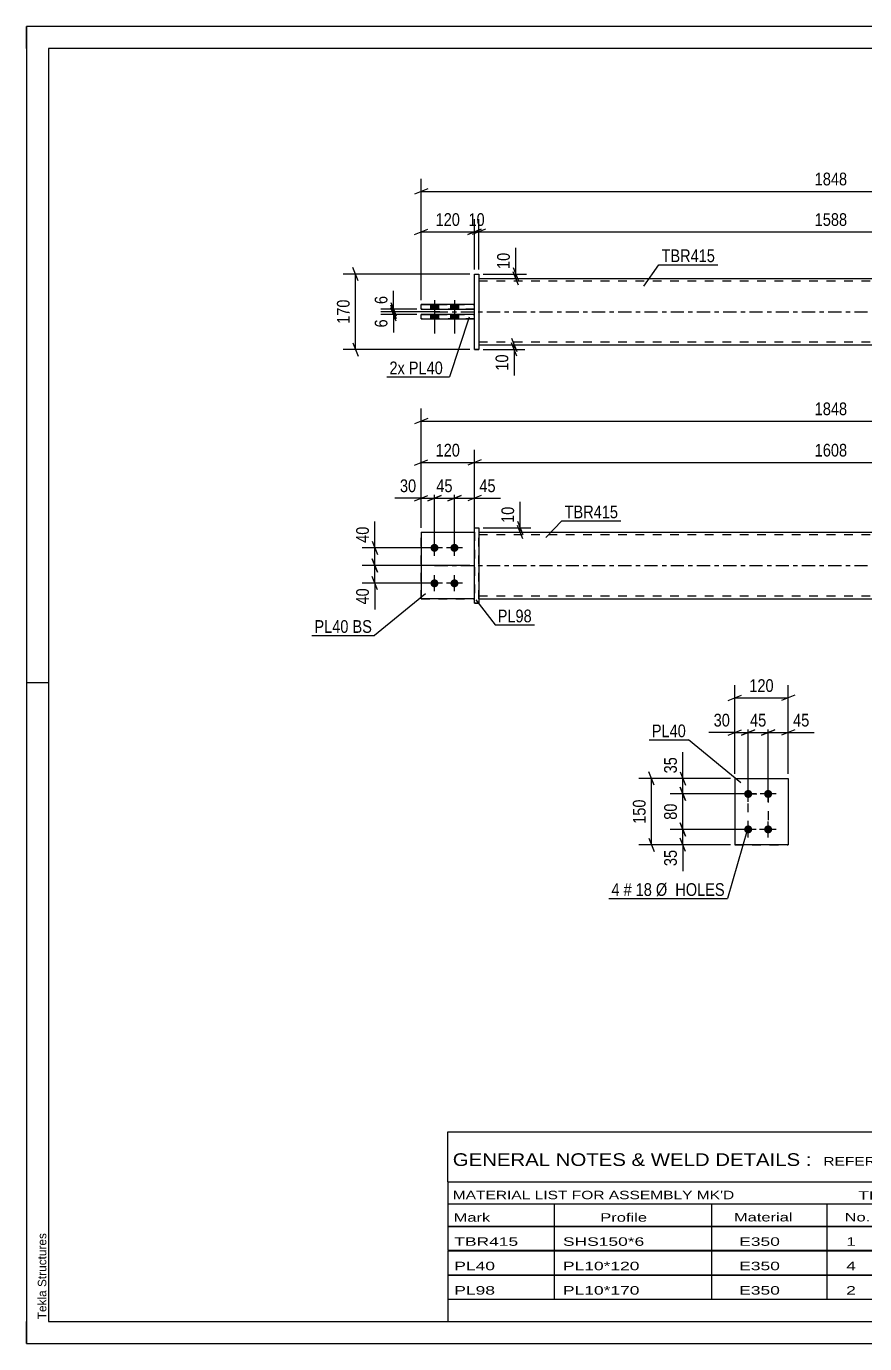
# Model space of a CAD drawing. Header units: millimetres. Extents: x 0 to 420, y 0 to 297.
# Drawn here: x 0 to 189, y 0 to 297 of the extents above; entities that cross this region are included whole.
import ezdxf

# ---------------------------------------------------------------- set-up
doc = ezdxf.new("R2010")
doc.units = ezdxf.units.MM
doc.linetypes.add('DXK_LINE_DOT2', pattern=[3.9198, 1.9599, -1.9599])
doc.linetypes.add('DXK_LINE_DOT3', pattern=[5.9187, 2.979, -0.9799, 0.9799, -0.9799])
doc.styles.add('Arial', font='ARIAL.TTF', dxfattribs={"height": 0.2})
doc.styles.add('Arial Narrow', font='ARIALN.TTF', dxfattribs={"height": 0.2})

# ---------------------------------------------------------------- blocks, each defined once
blk = doc.blocks.new('Unknown-580607494-1163')
at = {"color": 5, "linetype": 'Continuous'}
for p, q in [((420, 297), (0, 297)), ((0, 297), (0, 0)), ((0, 292), (0, 297)), ((415, 292), (5, 292)), ((5, 292), (5, 5)), ((5, 149), (0, 149)), ((0, 0), (0, 5)), ((5, 5), (415, 5)), ((0, 0), (420, 0))]:
    blk.add_line(p, q, dxfattribs=at)
at = {"color": 174, "linetype": 'Continuous', "style": 'Arial'}
blk.add_text('Tekla Structures', height=1.9102, rotation=90, dxfattribs=at).set_placement((4.5, 5.5))
blk = doc.blocks.new('Part-580607494-1760 - 1738')
at = {"color": 2, "linetype": 'Continuous'}
for p, q in [((102.02, 182.93), (260.81, 182.93)), ((102.02, 167.93), (260.81, 167.93))]:
    blk.add_line(p, q, dxfattribs=at)
at = {"color": 7, "linetype": 'DXK_LINE_DOT2'}
for p, q in [((102.02, 167.93), (102.02, 182.93)), ((260.81, 182.33), (102.02, 182.33)), ((260.81, 182.93), (260.81, 167.93)), ((260.81, 168.53), (102.02, 168.53))]:
    blk.add_line(p, q, dxfattribs=at)
at = {"color": 7, "linetype": 'DXK_LINE_DOT3'}
blk.add_line((92.02, 175.43), (270.81, 175.43), dxfattribs=at)
blk = doc.blocks.new('Bolt-580607494-1762 - 1738')
at = {"linetype": 'Continuous'}
for points in [[(92.02, 178.53), (91.83, 178.55), (91.66, 178.6), (91.49, 178.7), (91.35, 178.82), (91.24, 178.98), (91.17, 179.15), (91.13, 179.33), (91.13, 179.52), (91.17, 179.7), (91.24, 179.88), (91.35, 180.03), (91.49, 180.15), (91.66, 180.25), (91.83, 180.31), (92.02, 180.33), (92.21, 180.31), (92.39, 180.25), (92.55, 180.15), (92.69, 180.03), (92.8, 179.88), (92.88, 179.7), (92.92, 179.52), (92.92, 179.33), (92.88, 179.15), (92.8, 178.98), (92.69, 178.82), (92.55, 178.7), (92.39, 178.6), (92.21, 178.55)], [(96.52, 178.53), (96.33, 178.55), (96.16, 178.6), (95.99, 178.7), (95.85, 178.82), (95.74, 178.98), (95.67, 179.15), (95.63, 179.33), (95.63, 179.52), (95.67, 179.7), (95.74, 179.88), (95.85, 180.03), (95.99, 180.15), (96.16, 180.25), (96.33, 180.31), (96.52, 180.33), (96.71, 180.31), (96.89, 180.25), (97.05, 180.15), (97.19, 180.03), (97.3, 179.88), (97.38, 179.7), (97.42, 179.52), (97.42, 179.33), (97.38, 179.15), (97.3, 178.98), (97.19, 178.82), (97.05, 178.7), (96.89, 178.6), (96.71, 178.55)], [(92.02, 170.53), (91.83, 170.55), (91.66, 170.6), (91.49, 170.7), (91.35, 170.82), (91.24, 170.98), (91.17, 171.15), (91.13, 171.33), (91.13, 171.52), (91.17, 171.7), (91.24, 171.88), (91.35, 172.03), (91.49, 172.15), (91.66, 172.25), (91.83, 172.31), (92.02, 172.33), (92.21, 172.31), (92.39, 172.25), (92.55, 172.15), (92.69, 172.03), (92.8, 171.88), (92.88, 171.7), (92.92, 171.52), (92.92, 171.33), (92.88, 171.15), (92.8, 170.98), (92.69, 170.82), (92.55, 170.7), (92.39, 170.6), (92.21, 170.55)], [(96.52, 170.53), (96.33, 170.55), (96.16, 170.6), (95.99, 170.7), (95.85, 170.82), (95.74, 170.98), (95.67, 171.15), (95.63, 171.33), (95.63, 171.52), (95.67, 171.7), (95.74, 171.88), (95.85, 172.03), (95.99, 172.15), (96.16, 172.25), (96.33, 172.31), (96.52, 172.33), (96.71, 172.31), (96.89, 172.25), (97.05, 172.15), (97.19, 172.03), (97.3, 171.88), (97.38, 171.7), (97.42, 171.52), (97.42, 171.33), (97.38, 171.15), (97.3, 170.98), (97.19, 170.82), (97.05, 170.7), (96.89, 170.6), (96.71, 170.55)]]:
    blk.add_hatch(color=1, dxfattribs=at).paths.add_polyline_path(points)
at = {"color": 1, "linetype": 'Continuous'}
for p, q in [((92.02, 177.63), (92.02, 181.23)), ((96.52, 177.63), (96.52, 181.23)), ((93.82, 179.43), (90.22, 179.43)), ((98.32, 179.43), (94.72, 179.43)), ((92.02, 169.63), (92.02, 173.23)), ((96.52, 169.63), (96.52, 173.23)), ((93.82, 171.43), (90.22, 171.43)), ((98.32, 171.43), (94.72, 171.43))]:
    blk.add_line(p, q, dxfattribs=at)
blk = doc.blocks.new('Part-580607494-1768 - 1738')
at = {"color": 2, "linetype": 'Continuous'}
for p, q in [((89.02, 182.93), (101.02, 182.93)), ((89.02, 182.93), (89.02, 167.93)), ((101.02, 167.93), (89.02, 167.93)), ((89.02, 167.93), (89.02, 167.93))]:
    blk.add_line(p, q, dxfattribs=at)
at = {"color": 7, "linetype": 'DXK_LINE_DOT2'}
for p, q in [((89.02, 182.93), (101.02, 182.93)), ((101.02, 182.93), (101.02, 182.93)), ((101.02, 182.93), (101.02, 167.93)), ((89.02, 167.93), (101.02, 167.93)), ((89.02, 167.93), (89.02, 167.93))]:
    blk.add_line(p, q, dxfattribs=at)
blk = doc.blocks.new('Part-580607494-1773 - 1738')
at = {"color": 7, "linetype": 'DXK_LINE_DOT2'}
for p, q in [((89.02, 182.93), (101.02, 182.93)), ((89.02, 182.93), (101.02, 182.93)), ((89.02, 167.93), (89.02, 182.93)), ((101.02, 182.93), (101.02, 182.93)), ((101.02, 182.93), (101.02, 167.93)), ((89.02, 167.93), (101.02, 167.93)), ((101.02, 167.93), (89.02, 167.93)), ((89.02, 167.93), (89.02, 167.93))]:
    blk.add_line(p, q, dxfattribs=at)
blk = doc.blocks.new('Part-580607494-1778 - 1738')
at = {"color": 2, "linetype": 'Continuous'}
for p, q in [((101.02, 183.93), (102.02, 183.93)), ((101.02, 166.93), (101.02, 183.93)), ((102.02, 183.93), (102.02, 183.93)), ((102.02, 183.93), (102.02, 166.93)), ((101.02, 166.93), (102.02, 166.93))]:
    blk.add_line(p, q, dxfattribs=at)
at = {"color": 7, "linetype": 'DXK_LINE_DOT2'}
for p, q in [((101.02, 183.93), (102.02, 183.93)), ((102.02, 166.93), (101.02, 166.93)), ((101.02, 166.93), (101.02, 166.93)), ((102.02, 166.93), (102.02, 166.93))]:
    blk.add_line(p, q, dxfattribs=at)
blk = doc.blocks.new('Bolt-580607494-1403 - 1390')
at = {"linetype": 'Continuous'}
for points in [[(91.12, 233.26), (92.92, 233.26), (92.92, 234.26), (91.12, 234.26)], [(91.12, 233.26), (92.92, 233.26), (92.92, 234.26), (91.12, 234.26)], [(91.12, 231.06), (92.92, 231.06), (92.92, 232.06), (91.12, 232.06)], [(91.12, 231.06), (92.92, 231.06), (92.92, 232.06), (91.12, 232.06)], [(95.62, 233.26), (97.42, 233.26), (97.42, 234.26), (95.62, 234.26)], [(95.62, 233.26), (97.42, 233.26), (97.42, 234.26), (95.62, 234.26)], [(95.62, 231.06), (97.42, 231.06), (97.42, 232.06), (95.62, 232.06)], [(95.62, 231.06), (97.42, 231.06), (97.42, 232.06), (95.62, 232.06)]]:
    blk.add_hatch(color=1, dxfattribs=at).paths.add_polyline_path(points)
at = {"color": 1, "linetype": 'Continuous'}
for p, q in [((92.02, 235.26), (92.02, 227.76)), ((92.02, 235.26), (92.02, 227.76)), ((96.52, 235.26), (96.52, 227.76)), ((96.52, 235.26), (96.52, 227.76)), ((91.12, 234.26), (91.12, 233.26)), ((91.12, 234.26), (91.12, 233.26)), ((91.12, 232.06), (91.12, 231.06)), ((91.12, 232.06), (91.12, 231.06)), ((92.92, 234.26), (92.92, 233.26)), ((92.92, 234.26), (92.92, 233.26)), ((92.92, 232.06), (92.92, 231.06)), ((92.92, 232.06), (92.92, 231.06)), ((95.62, 234.26), (95.62, 233.26)), ((95.62, 234.26), (95.62, 233.26)), ((95.62, 232.06), (95.62, 231.06)), ((95.62, 232.06), (95.62, 231.06)), ((97.42, 234.26), (97.42, 233.26)), ((97.42, 234.26), (97.42, 233.26)), ((97.42, 232.06), (97.42, 231.06)), ((97.42, 232.06), (97.42, 231.06))]:
    blk.add_line(p, q, dxfattribs=at)
blk = doc.blocks.new('Part-580607494-1446 - 1390')
at = {"color": 2, "linetype": 'Continuous'}
for p, q in [((101.02, 232.06), (89.02, 232.06)), ((89.02, 231.06), (89.02, 232.06)), ((89.02, 231.06), (101.02, 231.06)), ((89.02, 231.06), (89.02, 231.06))]:
    blk.add_line(p, q, dxfattribs=at)
at = {"color": 7, "linetype": 'DXK_LINE_DOT2'}
for p, q in [((89.02, 232.06), (101.02, 232.06)), ((101.02, 231.06), (101.02, 232.06)), ((101.02, 231.06), (89.02, 231.06))]:
    blk.add_line(p, q, dxfattribs=at)
blk = doc.blocks.new('Part-580607494-1430 - 1390')
at = {"color": 2, "linetype": 'Continuous'}
for p, q in [((102.02, 240.16), (260.81, 240.16)), ((102.02, 225.16), (260.81, 225.16))]:
    blk.add_line(p, q, dxfattribs=at)
at = {"color": 7, "linetype": 'DXK_LINE_DOT2'}
for p, q in [((102.02, 240.16), (102.02, 225.16)), ((260.81, 239.56), (102.02, 239.56)), ((260.81, 240.16), (260.81, 225.16)), ((260.81, 225.76), (102.02, 225.76))]:
    blk.add_line(p, q, dxfattribs=at)
at = {"color": 7, "linetype": 'DXK_LINE_DOT3'}
blk.add_line((92.02, 232.66), (270.81, 232.66), dxfattribs=at)
blk = doc.blocks.new('Part-580607494-1451 - 1390')
at = {"color": 2, "linetype": 'Continuous'}
for p, q in [((101.02, 234.26), (89.02, 234.26)), ((89.02, 233.26), (89.02, 234.26)), ((89.02, 233.26), (101.02, 233.26)), ((89.02, 233.26), (89.02, 233.26))]:
    blk.add_line(p, q, dxfattribs=at)
at = {"color": 7, "linetype": 'DXK_LINE_DOT2'}
for p, q in [((89.02, 234.26), (101.02, 234.26)), ((101.02, 233.26), (89.02, 233.26)), ((101.02, 233.26), (101.02, 234.26))]:
    blk.add_line(p, q, dxfattribs=at)
blk = doc.blocks.new('Part-580607494-1452 - 1390')
at = {"color": 2, "linetype": 'Continuous'}
for p, q in [((101.02, 241.16), (102.02, 241.16)), ((101.02, 224.16), (101.02, 241.16)), ((102.02, 241.16), (102.02, 241.16)), ((102.02, 241.16), (102.02, 224.16)), ((102.02, 224.16), (101.02, 224.16)), ((101.02, 224.16), (101.02, 224.16))]:
    blk.add_line(p, q, dxfattribs=at)
at = {"color": 7, "linetype": 'DXK_LINE_DOT2'}
for p, q in [((101.02, 241.16), (102.02, 241.16)), ((101.02, 224.16), (102.02, 224.16)), ((101.02, 224.16), (101.02, 224.16))]:
    blk.add_line(p, q, dxfattribs=at)
blk = doc.blocks.new('Part-580607494-2117 - 2110')
at = {"color": 2, "linetype": 'Continuous'}
for p, q in [((159.76, 127.44), (171.76, 127.44)), ((159.76, 127.44), (159.76, 112.44)), ((171.76, 127.44), (171.76, 127.44)), ((171.76, 127.44), (171.76, 112.44)), ((171.76, 112.44), (159.76, 112.44)), ((159.76, 112.44), (159.76, 112.44))]:
    blk.add_line(p, q, dxfattribs=at)
at = {"color": 7, "linetype": 'DXK_LINE_DOT2'}
for p, q in [((159.76, 127.44), (171.76, 127.44)), ((171.76, 127.44), (171.76, 127.44)), ((159.76, 112.44), (171.76, 112.44))]:
    blk.add_line(p, q, dxfattribs=at)
blk = doc.blocks.new('Bolt-580607494-2150 - 2110')
at = {"linetype": 'Continuous'}
for points in [[(162.76, 124.84), (162.95, 124.82), (163.13, 124.76), (163.29, 124.67), (163.43, 124.54), (163.54, 124.39), (163.62, 124.22), (163.66, 124.04), (163.66, 123.85), (163.62, 123.66), (163.54, 123.49), (163.43, 123.34), (163.29, 123.21), (163.13, 123.12), (162.95, 123.06), (162.76, 123.04), (162.57, 123.06), (162.39, 123.12), (162.23, 123.21), (162.09, 123.34), (161.98, 123.49), (161.9, 123.66), (161.86, 123.85), (161.86, 124.04), (161.9, 124.22), (161.98, 124.39), (162.09, 124.54), (162.23, 124.67), (162.39, 124.76), (162.57, 124.82)], [(167.26, 124.84), (167.45, 124.82), (167.63, 124.76), (167.79, 124.67), (167.93, 124.54), (168.04, 124.39), (168.12, 124.22), (168.16, 124.04), (168.16, 123.85), (168.12, 123.66), (168.04, 123.49), (167.93, 123.34), (167.79, 123.21), (167.63, 123.12), (167.45, 123.06), (167.26, 123.04), (167.07, 123.06), (166.89, 123.12), (166.73, 123.21), (166.59, 123.34), (166.48, 123.49), (166.4, 123.66), (166.36, 123.85), (166.36, 124.04), (166.4, 124.22), (166.48, 124.39), (166.59, 124.54), (166.73, 124.67), (166.89, 124.76), (167.07, 124.82)], [(162.76, 116.84), (162.95, 116.82), (163.13, 116.76), (163.29, 116.67), (163.43, 116.54), (163.54, 116.39), (163.62, 116.22), (163.66, 116.04), (163.66, 115.85), (163.62, 115.66), (163.54, 115.49), (163.43, 115.34), (163.29, 115.21), (163.13, 115.12), (162.95, 115.06), (162.76, 115.04), (162.57, 115.06), (162.39, 115.12), (162.23, 115.21), (162.09, 115.34), (161.98, 115.49), (161.9, 115.66), (161.86, 115.85), (161.86, 116.04), (161.9, 116.22), (161.98, 116.39), (162.09, 116.54), (162.23, 116.67), (162.39, 116.76), (162.57, 116.82)], [(167.26, 116.84), (167.45, 116.82), (167.63, 116.76), (167.79, 116.67), (167.93, 116.54), (168.04, 116.39), (168.12, 116.22), (168.16, 116.04), (168.16, 115.85), (168.12, 115.66), (168.04, 115.49), (167.93, 115.34), (167.79, 115.21), (167.63, 115.12), (167.45, 115.06), (167.26, 115.04), (167.07, 115.06), (166.89, 115.12), (166.73, 115.21), (166.59, 115.34), (166.48, 115.49), (166.4, 115.66), (166.36, 115.85), (166.36, 116.04), (166.4, 116.22), (166.48, 116.39), (166.59, 116.54), (166.73, 116.67), (166.89, 116.76), (167.07, 116.82)]]:
    blk.add_hatch(color=1, dxfattribs=at).paths.add_polyline_path(points)
at = {"color": 1, "linetype": 'Continuous'}
for p, q in [((162.76, 122.14), (162.76, 125.74)), ((167.26, 122.14), (167.26, 125.74)), ((164.56, 123.94), (160.96, 123.94)), ((169.06, 123.94), (165.46, 123.94)), ((164.56, 115.94), (160.96, 115.94)), ((162.76, 114.14), (162.76, 117.74)), ((169.06, 115.94), (165.46, 115.94)), ((167.26, 114.14), (167.26, 117.74))]:
    blk.add_line(p, q, dxfattribs=at)
blk = doc.blocks.new('Rectangle-580607494-2260 - 2110')
at = {"color": 1, "linetype": 'DXK_LINE_DOT2'}
blk.add_lwpolyline([(162.76, 123.94), (167.26, 123.94), (167.26, 115.94), (162.76, 115.94), (162.76, 123.94)], close=True, dxfattribs=at)
blk = doc.blocks.new('StraightDimension-580607494-1864 - 1738')
at = {"color": 7, "linetype": 'Continuous'}
for p, q in [((91.02, 179.43), (75.73, 179.43)), ((77.98, 180.93), (79.18, 177.93)), ((78.58, 175.43), (78.58, 179.43)), ((100.02, 175.43), (75.73, 175.43)), ((79.18, 173.93), (77.98, 176.93))]:
    blk.add_line(p, q, dxfattribs=at)
at = {"color": 0}
blk.add_wipeout([(77.83, 184.81), (73.63, 184.81), (73.63, 179.95), (77.83, 179.95)], dxfattribs=at)
at = {"color": 7, "linetype": 'Continuous'}
blk.add_line((78.58, 179.43), (78.58, 185.33), dxfattribs=at)
blk.add_line((78.58, 179.43), (78.58, 185.33), dxfattribs=at)
at = {"color": 3, "style": 'Arial Narrow'}
blk.add_text('40', height=2.863, rotation=90.0002, dxfattribs=at).set_placement((77.23, 180.55))
blk = doc.blocks.new('StraightDimension-580607494-1838 - 1738')
at = {"color": 7, "linetype": 'Continuous'}
for p, q in [((96.52, 180.43), (96.52, 193.48)), ((101.02, 183.93), (101.02, 193.48)), ((95.02, 190.03), (98.02, 191.23)), ((96.52, 190.63), (101.02, 190.63)), ((102.52, 191.23), (99.52, 190.03))]:
    blk.add_line(p, q, dxfattribs=at)
at = {"color": 0}
blk.add_wipeout([(106.4, 191.38), (106.4, 195.58), (101.55, 195.58), (101.55, 191.38)], dxfattribs=at)
at = {"color": 7, "linetype": 'Continuous'}
blk.add_line((101.02, 190.63), (106.93, 190.63), dxfattribs=at)
blk.add_line((101.02, 190.63), (106.93, 190.63), dxfattribs=at)
at = {"color": 3, "style": 'Arial Narrow'}
blk.add_text('45', height=2.863, dxfattribs=at).set_placement((102.15, 191.98))
blk = doc.blocks.new('StraightDimension-580607494-1799 - 1738')
at = {"color": 7, "linetype": 'Continuous'}
for p, q in [((110.72, 185.43), (111.92, 182.43)), ((111.92, 181.43), (110.72, 184.43)), ((103.02, 183.93), (113.72, 183.93)), ((103.02, 182.93), (113.72, 182.93)), ((111.32, 182.93), (111.32, 183.93))]:
    blk.add_line(p, q, dxfattribs=at)
at = {"color": 0}
blk.add_wipeout([(110.57, 189.31), (106.37, 189.31), (106.37, 184.45), (110.57, 184.45)], dxfattribs=at)
at = {"color": 7, "linetype": 'Continuous'}
blk.add_line((111.32, 183.93), (111.32, 189.83), dxfattribs=at)
blk.add_line((111.32, 183.93), (111.32, 189.83), dxfattribs=at)
at = {"color": 3, "style": 'Arial Narrow'}
blk.add_text('10', height=2.863, rotation=90.0002, dxfattribs=at).set_placement((109.97, 185.05))
blk = doc.blocks.new('StraightDimension-580607494-1808 - 1738')
at = {"color": 7, "linetype": 'Continuous'}
for p, q in [((89.02, 183.93), (89.02, 193.48)), ((92.02, 180.43), (92.02, 193.48)), ((87.52, 190.03), (90.52, 191.23)), ((89.02, 190.63), (92.02, 190.63)), ((93.52, 191.23), (90.52, 190.03))]:
    blk.add_line(p, q, dxfattribs=at)
at = {"color": 0}
blk.add_wipeout([(88.5, 191.38), (88.5, 195.58), (83.64, 195.58), (83.64, 191.38)], dxfattribs=at)
at = {"color": 7, "linetype": 'Continuous'}
blk.add_line((89.02, 190.63), (83.12, 190.63), dxfattribs=at)
blk.add_line((89.02, 190.63), (83.12, 190.63), dxfattribs=at)
at = {"color": 3, "style": 'Arial Narrow'}
blk.add_text('30', height=2.863, dxfattribs=at).set_placement((84.24, 191.98))
blk = doc.blocks.new('StraightDimension-580607494-1825 - 1738')
at = {"color": 7, "linetype": 'Continuous'}
for p, q in [((92.02, 180.43), (92.02, 193.48)), ((96.52, 180.43), (96.52, 193.48)), ((90.52, 190.03), (93.52, 191.23)), ((92.02, 190.63), (96.52, 190.63)), ((98.02, 191.23), (95.02, 190.03))]:
    blk.add_line(p, q, dxfattribs=at)
at = {"color": 0}
blk.add_wipeout([(96.7, 191.38), (96.7, 195.58), (91.84, 195.58), (91.84, 191.38)], dxfattribs=at)
at = {"color": 3, "style": 'Arial Narrow'}
blk.add_text('45', height=2.863, dxfattribs=at).set_placement((92.44, 191.98))
blk = doc.blocks.new('StraightDimension-580607494-1855 - 1738')
at = {"color": 7, "linetype": 'Continuous'}
for p, q in [((100.02, 175.43), (75.73, 175.43)), ((77.98, 176.93), (79.18, 173.93)), ((78.58, 171.43), (78.58, 175.43)), ((79.18, 169.93), (77.98, 172.93)), ((91.02, 171.43), (75.73, 171.43))]:
    blk.add_line(p, q, dxfattribs=at)
at = {"color": 0}
blk.add_wipeout([(77.83, 170.9), (73.63, 170.9), (73.63, 166.05), (77.83, 166.05)], dxfattribs=at)
at = {"color": 7, "linetype": 'Continuous'}
blk.add_line((78.58, 171.43), (78.58, 165.52), dxfattribs=at)
blk.add_line((78.58, 171.43), (78.58, 165.52), dxfattribs=at)
at = {"color": 3, "style": 'Arial Narrow'}
blk.add_text('40', height=2.863, rotation=90.0002, dxfattribs=at).set_placement((77.23, 166.65))
blk = doc.blocks.new('StraightDimension-580607494-1874 - 1738')
at = {"color": 7, "linetype": 'Continuous'}
for p, q in [((87.52, 198.06), (90.52, 199.26)), ((89.02, 183.93), (89.02, 201.51)), ((102.52, 199.26), (99.52, 198.06)), ((101.02, 183.93), (101.02, 201.51)), ((89.02, 198.66), (101.02, 198.66))]:
    blk.add_line(p, q, dxfattribs=at)
at = {"color": 0}
blk.add_wipeout([(98.36, 199.41), (98.36, 203.61), (91.68, 203.61), (91.68, 199.41)], dxfattribs=at)
at = {"color": 3, "style": 'Arial Narrow'}
blk.add_text('120', height=2.863, dxfattribs=at).set_placement((92.28, 200.01))
blk = doc.blocks.new('StraightDimension-580607494-1893 - 1738')
at = {"color": 7, "linetype": 'Continuous'}
for p, q in [((102.52, 199.26), (99.52, 198.06)), ((101.02, 183.93), (101.02, 201.51)), ((260.31, 198.06), (263.31, 199.26)), ((261.81, 183.93), (261.81, 201.51)), ((101.02, 198.66), (261.81, 198.66))]:
    blk.add_line(p, q, dxfattribs=at)
at = {"color": 0}
blk.add_wipeout([(185.67, 199.41), (185.67, 203.61), (177.16, 203.61), (177.16, 199.41)], dxfattribs=at)
at = {"color": 3, "style": 'Arial Narrow'}
blk.add_text('1608', height=2.863, dxfattribs=at).set_placement((177.76, 200.01))
blk = doc.blocks.new('StraightDimension-580607494-1951 - 1738')
at = {"color": 7, "linetype": 'Continuous'}
for p, q in [((90.52, 208.58), (87.52, 207.38)), ((89.02, 183.93), (89.02, 210.83)), ((89.02, 207.98), (273.81, 207.98)), ((272.31, 207.38), (275.31, 208.58)), ((273.81, 183.93), (273.81, 210.83))]:
    blk.add_line(p, q, dxfattribs=at)
at = {"color": 0}
blk.add_wipeout([(185.67, 208.73), (185.67, 212.93), (177.16, 212.93), (177.16, 208.73)], dxfattribs=at)
at = {"color": 3, "style": 'Arial Narrow'}
blk.add_text('1848', height=2.863, dxfattribs=at).set_placement((177.76, 209.33))
blk = doc.blocks.new('StraightDimension-580607494-1600 - 1390')
at = {"color": 7, "linetype": 'Continuous'}
for p, q in [((82.16, 234.76), (83.36, 231.76)), ((88.02, 233.26), (79.91, 233.26)), ((93.27, 232.66), (79.91, 232.66)), ((83.36, 231.16), (82.16, 234.16)), ((82.76, 232.66), (82.76, 233.26))]:
    blk.add_line(p, q, dxfattribs=at)
at = {"color": 0}
blk.add_wipeout([(82.01, 236.82), (77.81, 236.82), (77.81, 233.79), (82.01, 233.79)], dxfattribs=at)
at = {"color": 7, "linetype": 'Continuous'}
blk.add_line((82.76, 233.26), (82.76, 237.34), dxfattribs=at)
blk.add_line((82.76, 233.26), (82.76, 237.34), dxfattribs=at)
at = {"color": 3, "style": 'Arial Narrow'}
blk.add_text('6', height=2.86, rotation=90.0002, dxfattribs=at).set_placement((81.41, 234.39))
blk = doc.blocks.new('StraightDimension-580607494-1691 - 1390')
at = {"color": 7, "linetype": 'Continuous'}
for p, q in [((100.02, 241.16), (71.4, 241.16)), ((74.85, 239.66), (73.65, 242.66)), ((74.25, 224.16), (74.25, 241.16)), ((100.02, 224.16), (71.4, 224.16)), ((73.65, 225.66), (74.85, 222.66))]:
    blk.add_line(p, q, dxfattribs=at)
at = {"color": 0}
blk.add_wipeout([(73.5, 236.01), (69.3, 236.01), (69.3, 229.32), (73.5, 229.32)], dxfattribs=at)
at = {"color": 3, "style": 'Arial Narrow'}
blk.add_text('170', height=2.863, rotation=90.0002, dxfattribs=at).set_placement((72.9, 229.92))
blk = doc.blocks.new('StraightDimension-580607494-1659 - 1390')
at = {"color": 7, "linetype": 'Continuous'}
for p, q in [((101.02, 242.16), (101.02, 253.51)), ((102.02, 242.16), (102.02, 253.51)), ((99.52, 250.06), (102.52, 251.26)), ((103.52, 251.26), (100.52, 250.06)), ((101.02, 250.66), (102.02, 250.66))]:
    blk.add_line(p, q, dxfattribs=at)
at = {"color": 0}
blk.add_wipeout([(103.95, 251.41), (103.95, 255.61), (99.09, 255.61), (99.09, 251.41)], dxfattribs=at)
at = {"color": 3, "style": 'Arial Narrow'}
blk.add_text('10', height=2.863, dxfattribs=at).set_placement((99.69, 252.01))
blk = doc.blocks.new('StraightDimension-580607494-1493 - 1390')
at = {"color": 7, "linetype": 'Continuous'}
for p, q in [((109.42, 226.66), (110.62, 223.66)), ((103.02, 225.16), (112.42, 225.16)), ((103.02, 224.16), (112.42, 224.16)), ((110.62, 222.66), (109.42, 225.66)), ((110.02, 224.16), (110.02, 225.16))]:
    blk.add_line(p, q, dxfattribs=at)
at = {"color": 0}
blk.add_wipeout([(109.27, 223.64), (105.07, 223.64), (105.07, 218.78), (109.27, 218.78)], dxfattribs=at)
at = {"color": 7, "linetype": 'Continuous'}
blk.add_line((110.02, 224.16), (110.02, 218.26), dxfattribs=at)
blk.add_line((110.02, 224.16), (110.02, 218.26), dxfattribs=at)
at = {"color": 3, "style": 'Arial Narrow'}
blk.add_text('10', height=2.863, rotation=90.0002, dxfattribs=at).set_placement((108.67, 219.38))
blk = doc.blocks.new('StraightDimension-580607494-1503 - 1390')
at = {"color": 7, "linetype": 'Continuous'}
for p, q in [((103.02, 241.16), (112.76, 241.16)), ((109.76, 242.66), (110.96, 239.66)), ((110.96, 238.66), (109.76, 241.66)), ((110.36, 240.16), (110.36, 241.16)), ((103.02, 240.16), (112.76, 240.16))]:
    blk.add_line(p, q, dxfattribs=at)
at = {"color": 0}
blk.add_wipeout([(109.61, 246.54), (105.41, 246.54), (105.41, 241.69), (109.61, 241.69)], dxfattribs=at)
at = {"color": 7, "linetype": 'Continuous'}
blk.add_line((110.36, 241.16), (110.36, 247.07), dxfattribs=at)
blk.add_line((110.36, 241.16), (110.36, 247.07), dxfattribs=at)
at = {"color": 3, "style": 'Arial Narrow'}
blk.add_text('10', height=2.863, rotation=90.0002, dxfattribs=at).set_placement((109.01, 242.29))
blk = doc.blocks.new('StraightDimension-580607494-1588 - 1390')
at = {"color": 7, "linetype": 'Continuous'}
for p, q in [((93.27, 232.66), (79.91, 232.66)), ((88.02, 232.06), (79.91, 232.06)), ((82.16, 234.16), (83.36, 231.16)), ((83.36, 230.56), (82.16, 233.56)), ((82.76, 232.06), (82.76, 232.66))]:
    blk.add_line(p, q, dxfattribs=at)
at = {"color": 0}
blk.add_wipeout([(82.01, 231.54), (77.81, 231.54), (77.81, 228.51), (82.01, 228.51)], dxfattribs=at)
at = {"color": 7, "linetype": 'Continuous'}
blk.add_line((82.76, 232.06), (82.76, 227.98), dxfattribs=at)
blk.add_line((82.76, 232.06), (82.76, 227.98), dxfattribs=at)
at = {"color": 3, "style": 'Arial Narrow'}
blk.add_text('6', height=2.86, rotation=90.0002, dxfattribs=at).set_placement((81.41, 229.11))
blk = doc.blocks.new('StraightDimension-580607494-1629 - 1390')
at = {"color": 7, "linetype": 'Continuous'}
for p, q in [((102.02, 242.16), (102.02, 253.51)), ((260.81, 242.16), (260.81, 253.51)), ((103.52, 251.26), (100.52, 250.06)), ((102.02, 250.66), (260.81, 250.66)), ((259.31, 250.06), (262.31, 251.26))]:
    blk.add_line(p, q, dxfattribs=at)
at = {"color": 0}
blk.add_wipeout([(185.67, 251.41), (185.67, 255.61), (177.16, 255.61), (177.16, 251.41)], dxfattribs=at)
at = {"color": 3, "style": 'Arial Narrow'}
blk.add_text('1588', height=2.863, dxfattribs=at).set_placement((177.76, 252.01))
blk = doc.blocks.new('StraightDimension-580607494-1669 - 1390')
at = {"color": 7, "linetype": 'Continuous'}
for p, q in [((89.02, 235.26), (89.02, 253.51)), ((101.02, 242.16), (101.02, 253.51)), ((87.52, 250.06), (90.52, 251.26)), ((89.02, 250.66), (101.02, 250.66)), ((102.52, 251.26), (99.52, 250.06))]:
    blk.add_line(p, q, dxfattribs=at)
at = {"color": 0}
blk.add_wipeout([(98.36, 251.41), (98.36, 255.61), (91.68, 255.61), (91.68, 251.41)], dxfattribs=at)
at = {"color": 3, "style": 'Arial Narrow'}
blk.add_text('120', height=2.863, dxfattribs=at).set_placement((92.28, 252.01))
blk = doc.blocks.new('StraightDimension-580607494-1680 - 1390')
at = {"color": 7, "linetype": 'Continuous'}
for p, q in [((89.02, 235.26), (89.02, 262.65)), ((273.81, 235.26), (273.81, 262.65)), ((90.52, 260.4), (87.52, 259.2)), ((89.02, 259.8), (273.81, 259.8)), ((272.31, 259.2), (275.31, 260.4))]:
    blk.add_line(p, q, dxfattribs=at)
at = {"color": 0}
blk.add_wipeout([(185.67, 260.55), (185.67, 264.75), (177.16, 264.75), (177.16, 260.55)], dxfattribs=at)
at = {"color": 3, "style": 'Arial Narrow'}
blk.add_text('1848', height=2.863, dxfattribs=at).set_placement((177.76, 261.15))
blk = doc.blocks.new('StraightDimension-580607494-2153 - 2110')
at = {"color": 7, "linetype": 'Continuous'}
for p, q in [((161.76, 115.94), (145.17, 115.94)), ((147.42, 117.44), (148.62, 114.44)), ((148.02, 112.44), (148.02, 115.94)), ((148.62, 110.94), (147.42, 113.94)), ((158.76, 112.44), (145.17, 112.44))]:
    blk.add_line(p, q, dxfattribs=at)
at = {"color": 0}
blk.add_wipeout([(147.27, 111.92), (143.07, 111.92), (143.07, 107.06), (147.27, 107.06)], dxfattribs=at)
at = {"color": 7, "linetype": 'Continuous'}
blk.add_line((148.02, 112.44), (148.02, 106.54), dxfattribs=at)
blk.add_line((148.02, 112.44), (148.02, 106.54), dxfattribs=at)
at = {"color": 3, "style": 'Arial Narrow'}
blk.add_text('35', height=2.863, rotation=90.0002, dxfattribs=at).set_placement((146.67, 107.66))
blk = doc.blocks.new('StraightDimension-580607494-2230 - 2110')
at = {"color": 7, "linetype": 'Continuous'}
for p, q in [((167.26, 124.94), (167.26, 140.64)), ((171.76, 128.44), (171.76, 140.64)), ((165.76, 137.19), (168.76, 138.39)), ((167.26, 137.79), (171.76, 137.79)), ((173.26, 138.39), (170.26, 137.19))]:
    blk.add_line(p, q, dxfattribs=at)
at = {"color": 0}
blk.add_wipeout([(177.14, 138.54), (177.14, 142.74), (172.29, 142.74), (172.29, 138.54)], dxfattribs=at)
at = {"color": 7, "linetype": 'Continuous'}
blk.add_line((171.76, 137.79), (177.67, 137.79), dxfattribs=at)
blk.add_line((171.76, 137.79), (177.67, 137.79), dxfattribs=at)
at = {"color": 3, "style": 'Arial Narrow'}
blk.add_text('45', height=2.863, dxfattribs=at).set_placement((172.89, 139.14))
blk = doc.blocks.new('StraightDimension-580607494-2166 - 2110')
at = {"color": 7, "linetype": 'Continuous'}
for p, q in [((147.42, 125.44), (148.62, 122.44)), ((161.76, 123.94), (145.17, 123.94)), ((148.02, 115.94), (148.02, 123.94)), ((161.76, 115.94), (145.17, 115.94)), ((148.62, 114.44), (147.42, 117.44))]:
    blk.add_line(p, q, dxfattribs=at)
at = {"color": 0}
blk.add_wipeout([(147.27, 122.37), (143.07, 122.37), (143.07, 117.51), (147.27, 117.51)], dxfattribs=at)
at = {"color": 3, "style": 'Arial Narrow'}
blk.add_text('80', height=2.863, rotation=90.0002, dxfattribs=at).set_placement((146.67, 118.11))
blk = doc.blocks.new('StraightDimension-580607494-2176 - 2110')
at = {"color": 7, "linetype": 'Continuous'}
for p, q in [((147.42, 128.94), (148.62, 125.94)), ((158.76, 127.44), (145.17, 127.44)), ((148.62, 122.44), (147.42, 125.44)), ((148.02, 123.94), (148.02, 127.44)), ((161.76, 123.94), (145.17, 123.94))]:
    blk.add_line(p, q, dxfattribs=at)
at = {"color": 0}
blk.add_wipeout([(147.27, 132.82), (143.07, 132.82), (143.07, 127.97), (147.27, 127.97)], dxfattribs=at)
at = {"color": 7, "linetype": 'Continuous'}
blk.add_line((148.02, 127.44), (148.02, 133.35), dxfattribs=at)
blk.add_line((148.02, 127.44), (148.02, 133.35), dxfattribs=at)
at = {"color": 3, "style": 'Arial Narrow'}
blk.add_text('35', height=2.863, rotation=90.0002, dxfattribs=at).set_placement((146.67, 128.57))
blk = doc.blocks.new('StraightDimension-580607494-2190 - 2110')
at = {"color": 7, "linetype": 'Continuous'}
for p, q in [((141.57, 125.94), (140.37, 128.94)), ((158.76, 127.44), (138.12, 127.44)), ((140.97, 112.44), (140.97, 127.44)), ((140.37, 113.94), (141.57, 110.94)), ((158.76, 112.44), (138.12, 112.44))]:
    blk.add_line(p, q, dxfattribs=at)
at = {"color": 0}
blk.add_wipeout([(140.22, 123.28), (136.02, 123.28), (136.02, 116.6), (140.22, 116.6)], dxfattribs=at)
at = {"color": 3, "style": 'Arial Narrow'}
blk.add_text('150', height=2.863, rotation=90.0002, dxfattribs=at).set_placement((139.62, 117.2))
blk = doc.blocks.new('StraightDimension-580607494-2207 - 2110')
at = {"color": 7, "linetype": 'Continuous'}
for p, q in [((159.76, 128.44), (159.76, 140.64)), ((162.76, 124.94), (162.76, 140.64)), ((158.26, 137.19), (161.26, 138.39)), ((159.76, 137.79), (162.76, 137.79)), ((164.26, 138.39), (161.26, 137.19))]:
    blk.add_line(p, q, dxfattribs=at)
at = {"color": 0}
blk.add_wipeout([(159.24, 138.54), (159.24, 142.74), (154.38, 142.74), (154.38, 138.54)], dxfattribs=at)
at = {"color": 7, "linetype": 'Continuous'}
blk.add_line((159.76, 137.79), (153.85, 137.79), dxfattribs=at)
blk.add_line((159.76, 137.79), (153.85, 137.79), dxfattribs=at)
at = {"color": 3, "style": 'Arial Narrow'}
blk.add_text('30', height=2.863, dxfattribs=at).set_placement((154.98, 139.14))
blk = doc.blocks.new('StraightDimension-580607494-2220 - 2110')
at = {"color": 7, "linetype": 'Continuous'}
for p, q in [((162.76, 124.94), (162.76, 140.64)), ((167.26, 124.94), (167.26, 140.64)), ((161.26, 137.19), (164.26, 138.39)), ((162.76, 137.79), (167.26, 137.79)), ((168.76, 138.39), (165.76, 137.19))]:
    blk.add_line(p, q, dxfattribs=at)
at = {"color": 0}
blk.add_wipeout([(167.44, 138.54), (167.44, 142.74), (162.58, 142.74), (162.58, 138.54)], dxfattribs=at)
at = {"color": 3, "style": 'Arial Narrow'}
blk.add_text('45', height=2.863, dxfattribs=at).set_placement((163.18, 139.14))
blk = doc.blocks.new('StraightDimension-580607494-2244 - 2110')
at = {"color": 7, "linetype": 'Continuous'}
for p, q in [((158.26, 144.99), (161.26, 146.19)), ((159.76, 128.44), (159.76, 148.44)), ((159.76, 145.59), (171.76, 145.59)), ((173.26, 146.19), (170.26, 144.99)), ((171.76, 128.44), (171.76, 148.44))]:
    blk.add_line(p, q, dxfattribs=at)
at = {"color": 0}
blk.add_wipeout([(169.1, 146.34), (169.1, 150.54), (162.42, 150.54), (162.42, 146.34)], dxfattribs=at)
at = {"color": 3, "style": 'Arial Narrow'}
blk.add_text('120', height=2.863, dxfattribs=at).set_placement((163.02, 146.94))
blk = doc.blocks.new('Unknown-580607494-4205')
at = {"color": 7, "linetype": 'Continuous'}
for p, q in [((95, 47.75), (255, 47.75)), ((95, 36.5), (95, 47.75)), ((255, 47.75), (255, 36.5)), ((95, 36.5), (255, 36.5)), ((95, 36.5), (95, 31.5)), ((255, 36.5), (255, 31.5)), ((95, 31.5), (255, 31.5)), ((95, 31.5), (95, 26.5)), ((119, 31.5), (119, 26.5)), ((154.5, 31.5), (154.5, 26.5)), ((180.5, 31.5), (180.5, 26.5)), ((193.5, 31.5), (193.5, 26.5)), ((211, 31.5), (211, 26.5)), ((233, 31.5), (233, 26.5)), ((255, 31.5), (255, 26.5)), ((95, 26.5), (255, 26.5)), ((95, 26.45), (95, 21.05)), ((95, 26.45), (255, 26.45)), ((119, 26.5), (119, 21)), ((154.5, 26.5), (154.5, 21)), ((180.5, 26.5), (180.5, 21)), ((193.5, 26.5), (193.5, 21)), ((211, 26.5), (211, 21)), ((233, 26.5), (233, 21)), ((255, 26.45), (255, 21.05)), ((95, 21.05), (255, 21.05)), ((95, 20.95), (95, 15.55)), ((95, 20.95), (255, 20.95)), ((119, 21), (119, 15.5)), ((154.5, 21), (154.5, 15.5)), ((180.5, 21), (180.5, 15.5)), ((193.5, 21), (193.5, 15.5)), ((211, 21), (211, 15.5)), ((233, 21), (233, 15.5)), ((255, 20.95), (255, 15.55)), ((95, 15.55), (255, 15.55)), ((95, 15.45), (95, 10.05)), ((95, 15.45), (255, 15.45)), ((119, 15.5), (119, 10)), ((154.5, 15.5), (154.5, 10)), ((180.5, 15.5), (180.5, 10)), ((193.5, 15.5), (193.5, 10)), ((211, 15.5), (211, 10)), ((233, 15.5), (233, 10)), ((255, 15.45), (255, 10.05)), ((95, 10.05), (255, 10.05)), ((95, 10), (255, 10)), ((95, 10), (95, 5)), ((211, 10), (211, 5)), ((233, 10), (233, 5)), ((255, 10), (255, 5)), ((95, 5), (255, 5))]:
    blk.add_line(p, q, dxfattribs=at)
at = {"color": 7, "style": 'Arial Narrow'}
for s, height, width, p in [('GENERAL NOTES & WELD DETAILS :', 2.8633, 1.4, (96.15, 40.06)), ('REFER TYP DRAWING TYP-01', 1.9089, 1.6, (179.7, 40.16)), ("MATERIAL LIST FOR ASSEMBLY MK'D", 1.9089, 1.6, (96.15, 32.56)), ('TBR415', 1.909, 1.794707, (187.59, 32.47)), ('1', 1.91, 1.794707, (217.08, 32.56)), ('No. Required', 1.9089, 1.6, (226.41, 32.56)), ('Mark', 1.909, 1.7, (96.34, 27.5)), ('Profile', 1.909, 1.7, (129.41, 27.5)), ('Material', 1.909, 1.7, (159.54, 27.56)), ('No.', 1.909, 1.7, (184.5, 27.56)), ('Length', 1.909, 1.7, (195, 27.56)), ('Area', 1.909, 1.7, (217.5, 27.56)), ('Weight', 1.909, 1.7, (237, 27.56))]:
    blk.add_text(s, height=height, dxfattribs=dict(at, width=width)).set_placement(p)
at = {"color": 7, "linetype": 'Continuous', "style": 'Arial Narrow'}
for s, height, width, p in [('TBR415', 1.909, 1.794707, (96.5, 22.06)), ('SHS150*6', 1.909, 1.794707, (121, 22.06)), ('E350', 1.909, 1.794707, (160.74, 22.06)), ('1', 1.91, 1.794707, (184.86, 22.06)), ('1588', 1.909, 1.794707, (197.58, 22.06)), ('1.0', 1.909, 1.794707, (221.32, 22.06)), ('43.1', 1.909, 1.794707, (240.14, 22.06)), ('PL40', 1.909, 1.794707, (96.5, 16.56)), ('PL10*120', 1.909, 1.794707, (121, 16.56)), ('E350', 1.909, 1.794707, (160.74, 16.56)), ('4', 1.91, 1.794707, (184.86, 16.56)), ('150', 1.909, 1.794707, (199.77, 16.56)), ('0.0', 1.909, 1.794707, (221.32, 16.56)), ('5.7', 1.909, 1.794707, (242.33, 16.56)), ('PL98', 1.909, 1.794707, (96.5, 11.06)), ('PL10*170', 1.909, 1.794707, (121, 11.06)), ('E350', 1.909, 1.794707, (160.74, 11.06)), ('2', 1.91, 1.794707, (184.86, 11.06)), ('170', 1.909, 1.794707, (199.77, 11.06)), ('0.1', 1.909, 1.794707, (221.32, 11.06)), ('4.5', 1.909, 1.794707, (242.33, 11.06)), ('Total', 1.909, 1.7, (197.33, 6.5)), ('1.3', 1.909, 1.794707, (220.83, 6.5)), ('53.3', 1.909, 1.794707, (240.14, 6.5))]:
    blk.add_text(s, height=height, dxfattribs=dict(at, width=width)).set_placement(p)
blk = doc.blocks.new('Mark-580607494-1756 - 1738')
at = {"color": 0}
blk.add_wipeout([(133.43, 186.1), (133.43, 189.1), (121.37, 189.1), (121.37, 186.1)], dxfattribs=at)
blk.add_wipeout([(133.43, 186.1), (133.43, 189.1), (121.37, 189.1), (121.37, 186.1)], dxfattribs=at)
at = {"color": 30, "linetype": 'Continuous'}
for p, q in [((117.17, 181.76), (120.77, 185.5)), ((120.77, 185.5), (134.03, 185.5))]:
    blk.add_line(p, q, dxfattribs=at)
at = {"color": 3, "style": 'Arial Narrow'}
blk.add_text('TBR415', height=2.863, dxfattribs=at).set_placement((121.37, 186.1))
blk = doc.blocks.new('Mark-580607494-1774 - 1738')
at = {"color": 0}
blk.add_wipeout([(113.96, 162.63), (113.96, 165.63), (106.28, 165.63), (106.28, 162.63)], dxfattribs=at)
blk.add_wipeout([(113.96, 162.63), (113.96, 165.63), (106.28, 165.63), (106.28, 162.63)], dxfattribs=at)
at = {"color": 30, "linetype": 'Continuous'}
for p, q in [((101.37, 167.69), (105.68, 162.03)), ((105.68, 162.03), (114.56, 162.03))]:
    blk.add_line(p, q, dxfattribs=at)
at = {"color": 3, "style": 'Arial Narrow'}
blk.add_text('PL98', height=2.863, dxfattribs=at).set_placement((106.28, 162.63))
blk = doc.blocks.new('MarkSet-580607494-2032 - 1738')
at = {"color": 0}
blk.add_wipeout([(72.64, 160.26), (72.64, 163.26), (64.96, 163.26), (64.96, 160.26)], dxfattribs=at)
blk.add_wipeout([(72.64, 160.26), (72.64, 163.26), (64.96, 163.26), (64.96, 160.26)], dxfattribs=at)
blk.add_wipeout([(77.92, 160.26), (77.92, 163.26), (73.54, 163.26), (73.54, 160.26)], dxfattribs=at)
blk.add_wipeout([(77.92, 160.26), (77.92, 163.26), (73.54, 163.26), (73.54, 160.26)], dxfattribs=at)
at = {"color": 30, "linetype": 'Continuous'}
for p in [(89.99, 169.03), (64.36, 159.66)]:
    blk.add_line(p, (78.52, 159.66), dxfattribs=at)
at = {"color": 3, "style": 'Arial Narrow'}
for s, p in [('PL40', (64.96, 160.26)), ('BS', (73.54, 160.26))]:
    blk.add_text(s, height=2.863, dxfattribs=at).set_placement(p)
blk = doc.blocks.new('Mark-580607494-1425 - 1390')
at = {"color": 0}
blk.add_wipeout([(155.28, 243.85), (155.28, 246.85), (143.22, 246.85), (143.22, 243.85)], dxfattribs=at)
blk.add_wipeout([(155.28, 243.85), (155.28, 246.85), (143.22, 246.85), (143.22, 243.85)], dxfattribs=at)
at = {"color": 30, "linetype": 'Continuous'}
for p, q in [((139.25, 238.4), (142.62, 243.25)), ((142.62, 243.25), (155.88, 243.25))]:
    blk.add_line(p, q, dxfattribs=at)
at = {"color": 3, "style": 'Arial Narrow'}
blk.add_text('TBR415', height=2.863, dxfattribs=at).set_placement((143.22, 243.85))
blk = doc.blocks.new('MarkSet-580607494-1723 - 1390')
at = {"color": 30, "linetype": 'Continuous'}
blk.add_line((99.85, 231.44), (95.42, 217.96), dxfattribs=at)
at = {"color": 0}
blk.add_wipeout([(85.34, 218.56), (85.34, 221.56), (81.87, 221.56), (81.87, 218.56)], dxfattribs=at)
blk.add_wipeout([(85.34, 218.56), (85.34, 221.56), (81.87, 221.56), (81.87, 218.56)], dxfattribs=at)
blk.add_wipeout([(93.92, 218.56), (93.92, 221.56), (86.24, 221.56), (86.24, 218.56)], dxfattribs=at)
blk.add_wipeout([(93.92, 218.56), (93.92, 221.56), (86.24, 221.56), (86.24, 218.56)], dxfattribs=at)
at = {"color": 30, "linetype": 'Continuous'}
blk.add_line((81.27, 217.96), (95.42, 217.96), dxfattribs=at)
at = {"color": 3, "style": 'Arial Narrow'}
for s, p in [('2x', (81.87, 218.56)), ('PL40', (86.24, 218.56))]:
    blk.add_text(s, height=2.863, dxfattribs=at).set_placement(p)
blk = doc.blocks.new('Mark-580607494-2113 - 2110')
at = {"color": 0}
blk.add_wipeout([(148.7, 136.73), (148.7, 139.73), (141.03, 139.73), (141.03, 136.73)], dxfattribs=at)
blk.add_wipeout([(148.7, 136.73), (148.7, 139.73), (141.03, 139.73), (141.03, 136.73)], dxfattribs=at)
at = {"color": 30, "linetype": 'Continuous'}
for p in [(140.43, 136.13), (161.1, 126.42)]:
    blk.add_line(p, (149.3, 136.13), dxfattribs=at)
at = {"color": 3, "style": 'Arial Narrow'}
blk.add_text('PL40', height=2.863, dxfattribs=at).set_placement((141.03, 136.73))
blk = doc.blocks.new('Mark-580607494-2146 - 2110')
at = {"color": 0}
blk.add_wipeout([(133.76, 100.95), (133.76, 103.95), (131.93, 103.95), (131.93, 100.95)], dxfattribs=at)
blk.add_wipeout([(133.76, 100.95), (133.76, 103.95), (131.93, 103.95), (131.93, 100.95)], dxfattribs=at)
blk.add_wipeout([(136.49, 100.95), (136.49, 103.95), (134.66, 103.95), (134.66, 100.95)], dxfattribs=at)
blk.add_wipeout([(136.49, 100.95), (136.49, 103.95), (134.66, 103.95), (134.66, 100.95)], dxfattribs=at)
at = {"color": 3, "style": 'Arial Narrow'}
blk.add_text('4', height=2.86, dxfattribs=at).set_placement((131.93, 100.95))
at = {"color": 0}
blk.add_wipeout([(141.05, 100.95), (141.05, 103.95), (137.39, 103.95), (137.39, 100.95)], dxfattribs=at)
blk.add_wipeout([(141.05, 100.95), (141.05, 103.95), (137.39, 103.95), (137.39, 100.95)], dxfattribs=at)
at = {"color": 3, "style": 'Arial Narrow'}
blk.add_text('#', height=2.86, dxfattribs=at).set_placement((134.66, 100.95))
at = {"color": 0}
blk.add_wipeout([(157.47, 100.95), (157.47, 103.95), (141.95, 103.95), (141.95, 100.95)], dxfattribs=at)
blk.add_wipeout([(157.47, 100.95), (157.47, 103.95), (141.95, 103.95), (141.95, 100.95)], dxfattribs=at)
at = {"color": 7, "linetype": 'Continuous'}
for p in [(162.62, 115.96), (131.33, 100.35)]:
    blk.add_line(p, (158.07, 100.35), dxfattribs=at)
at = {"color": 3, "style": 'Arial Narrow'}
for s, p in [('18', (137.39, 100.95)), ('Ø  HOLES', (141.95, 100.95))]:
    blk.add_text(s, height=2.863, dxfattribs=at).set_placement(p)

msp = doc.modelspace()

# ---------------------------------------------------------------- block references
for name in ['Unknown-580607494-1163', 'Part-580607494-1452 - 1390', 'Part-580607494-1430 - 1390', 'Bolt-580607494-1403 - 1390', 'Part-580607494-1451 - 1390', 'Part-580607494-1446 - 1390', 'Part-580607494-1768 - 1738', 'Part-580607494-1773 - 1738', 'Bolt-580607494-1762 - 1738', 'Part-580607494-1760 - 1738', 'Part-580607494-1778 - 1738', 'Part-580607494-2117 - 2110', 'Bolt-580607494-2150 - 2110', 'Rectangle-580607494-2260 - 2110', 'Unknown-580607494-4205']:
    msp.add_blockref(name, (0, 0))

# ---------------------------------------------------------------- next in the draw order: block references
for name in ['StraightDimension-580607494-1600 - 1390', 'StraightDimension-580607494-1493 - 1390', 'StraightDimension-580607494-1864 - 1738', 'StraightDimension-580607494-2230 - 2110', 'StraightDimension-580607494-2153 - 2110']:
    msp.add_blockref(name, (0, 0))

# ---------------------------------------------------------------- next in the draw order: block references
for name in ['StraightDimension-580607494-1691 - 1390', 'StraightDimension-580607494-1808 - 1738', 'StraightDimension-580607494-1838 - 1738', 'StraightDimension-580607494-1855 - 1738', 'StraightDimension-580607494-2166 - 2110']:
    msp.add_blockref(name, (0, 0))

# ---------------------------------------------------------------- next in the draw order: block references
for name in ['StraightDimension-580607494-1659 - 1390', 'StraightDimension-580607494-1588 - 1390', 'StraightDimension-580607494-1825 - 1738', 'StraightDimension-580607494-1799 - 1738', 'MarkSet-580607494-2032 - 1738', 'Mark-580607494-1774 - 1738', 'StraightDimension-580607494-2176 - 2110']:
    msp.add_blockref(name, (0, 0))

# ---------------------------------------------------------------- next in the draw order: block references
for name in ['StraightDimension-580607494-1503 - 1390', 'MarkSet-580607494-1723 - 1390', 'StraightDimension-580607494-1874 - 1738', 'StraightDimension-580607494-2190 - 2110']:
    msp.add_blockref(name, (0, 0))

# ---------------------------------------------------------------- next in the draw order: block references
for name in ['StraightDimension-580607494-1629 - 1390', 'StraightDimension-580607494-1893 - 1738', 'StraightDimension-580607494-2207 - 2110', 'Mark-580607494-2146 - 2110']:
    msp.add_blockref(name, (0, 0))

# ---------------------------------------------------------------- next in the draw order: block references
for name in ['StraightDimension-580607494-1669 - 1390', 'StraightDimension-580607494-1951 - 1738', 'StraightDimension-580607494-2220 - 2110']:
    msp.add_blockref(name, (0, 0))

# ---------------------------------------------------------------- next in the draw order: block references
for name in ['StraightDimension-580607494-1680 - 1390', 'Mark-580607494-1756 - 1738', 'StraightDimension-580607494-2244 - 2110']:
    msp.add_blockref(name, (0, 0))

# ---------------------------------------------------------------- next in the draw order: block references
for name in ['Mark-580607494-1425 - 1390', 'Mark-580607494-2113 - 2110']:
    msp.add_blockref(name, (0, 0))

doc.saveas('drawing.dxf')
